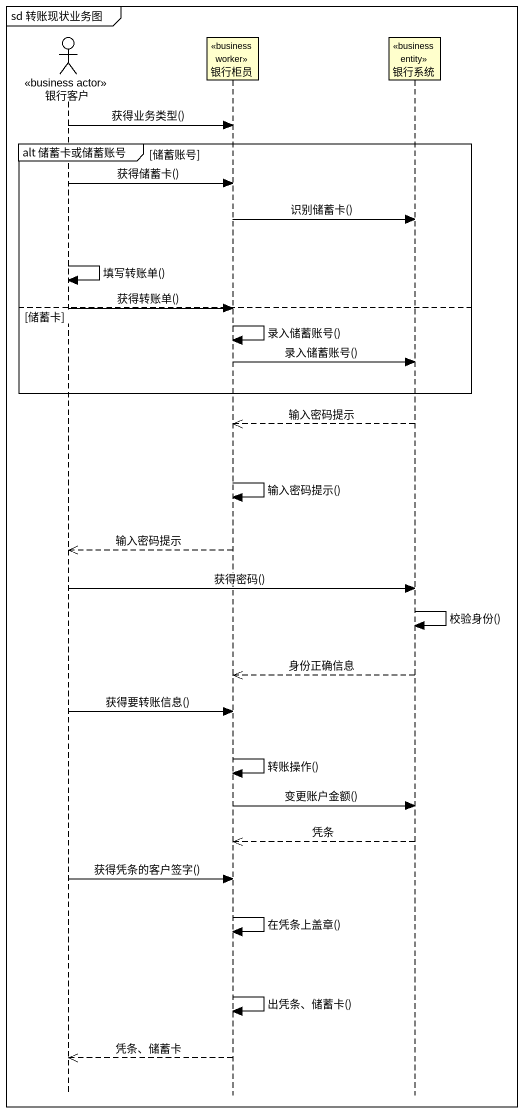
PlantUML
@startuml
mainframe sd 转账现状业务图
hide footbox
actor 银行客户 <<business actor>>
participant 银行柜员 <<business worker>>
participant 银行系统 <<business entity>>

银行客户 -> 银行柜员 : 获得业务类型()
group alt 储蓄卡或储蓄账号 [储蓄账号]
  银行客户 -> 银行柜员 : 获得储蓄卡()
  银行柜员 -> 银行系统 : 识别储蓄卡()
  银行客户 -> 银行客户 : 填写转账单()
else 储蓄卡
  银行客户 -> 银行柜员 : 获得转账单()
  银行柜员 -> 银行柜员 : 录入储蓄账号()
  银行柜员 -> 银行系统 : 录入储蓄账号()
end
银行系统 -->> 银行柜员 : 输入密码提示
银行柜员 -> 银行柜员 : 输入密码提示()
银行柜员 -->> 银行客户 : 输入密码提示
银行客户 -> 银行系统 : 获得密码()
银行系统 -> 银行系统 : 校验身份()
银行系统 -->> 银行柜员 : 身份正确信息
银行客户 -> 银行柜员 : 获得要转账信息()
银行柜员 -> 银行柜员 : 转账操作()
银行柜员 -> 银行系统 : 变更账户金额()
银行系统 -->> 银行柜员 : 凭条
银行客户 -> 银行柜员 : 获得凭条的客户签字()
银行柜员 -> 银行柜员 : 在凭条上盖章()
银行柜员 -> 银行柜员 : 出凭条、储蓄卡()
银行柜员 -->> 银行客户 : 凭条、储蓄卡
@enduml
